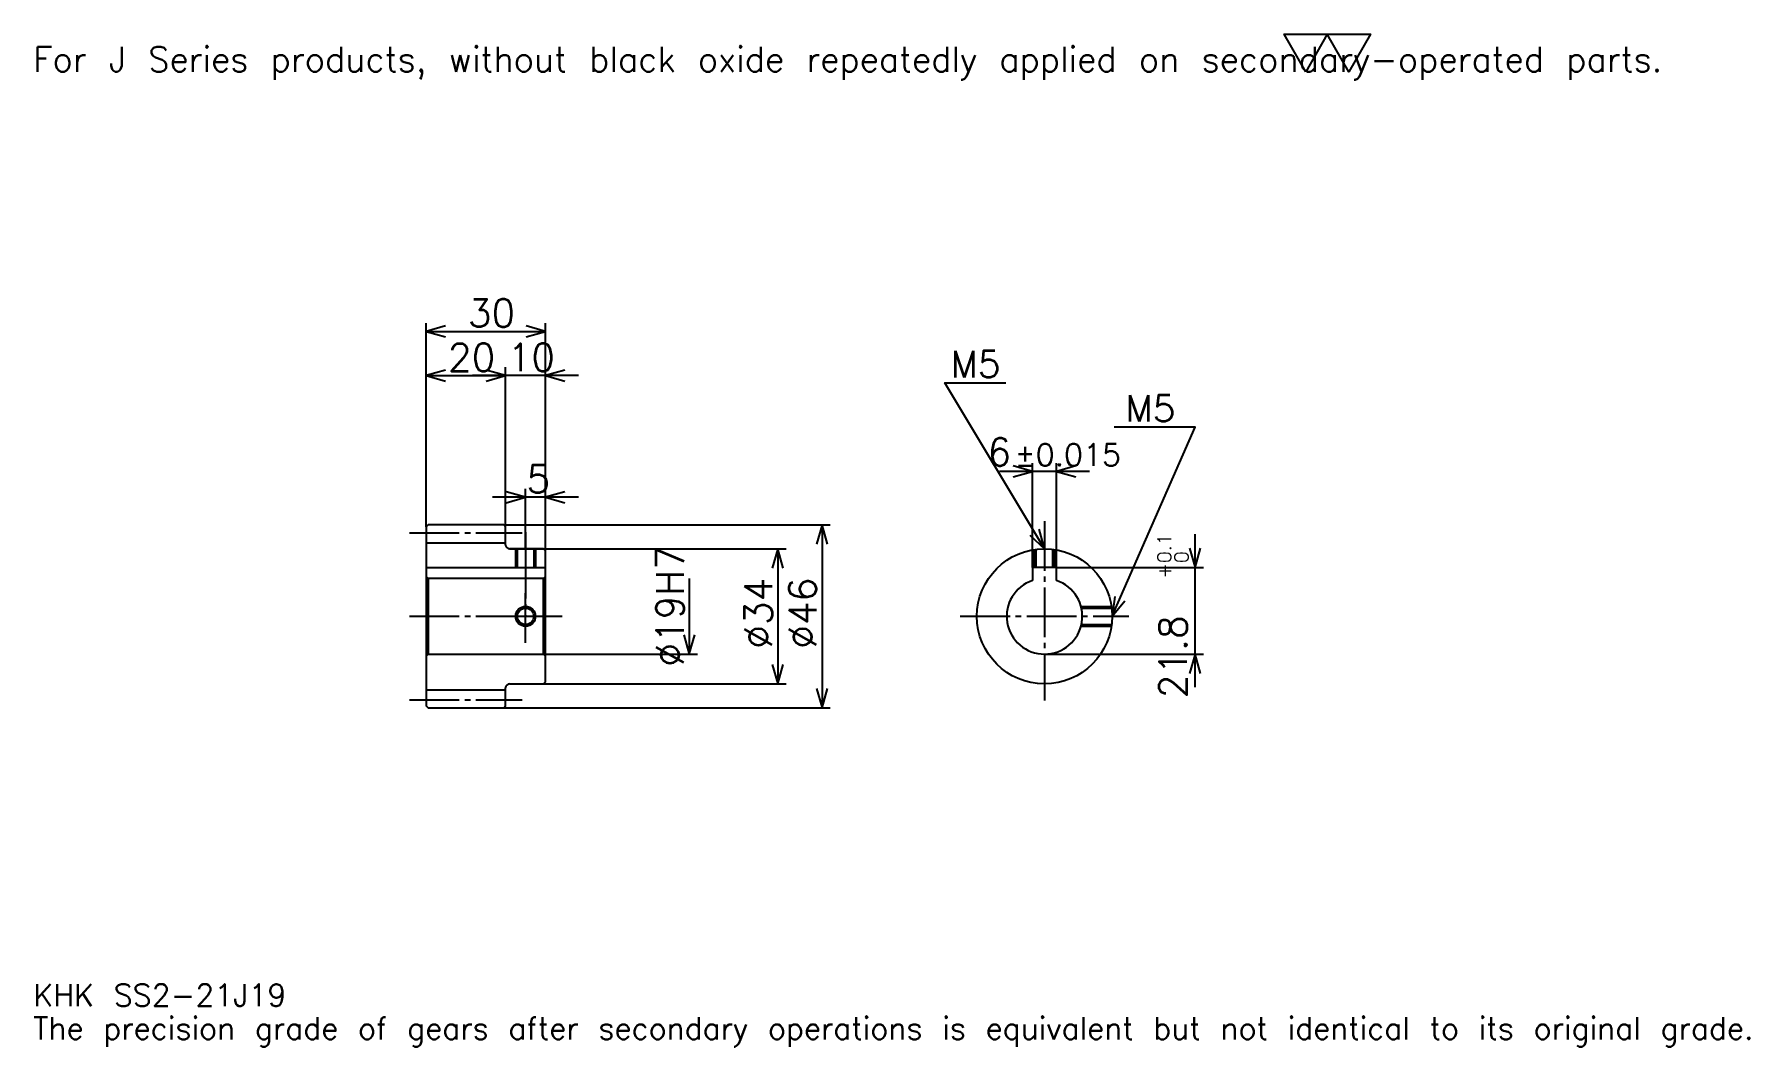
# Model space of a CAD drawing. Extents: x 14 to 446, y 5 to 260.
import ezdxf

# ---------------------------------------------------------------- set-up
doc = ezdxf.new("R2010")
doc.units = 0
doc.linetypes.add('DASHDOT', pattern=[16.695651, 12.521739, -1.391304, 1.391304, -1.391304])
doc.layers.get('0').update_dxf_attribs({"linetype": 'CONTINUOUS'})
doc.layers.add('DASHDOT', color=6, linetype='DASHDOT')
doc.styles.add('KANJI', font='TXT', dxfattribs={"bigfont": 'BIGFONT'})

msp = doc.modelspace()

# ---------------------------------------------------------------- linework, layer by layer
at = {"color": 5}
for p, q in [((112.695656, 136.391296), (112.695656, 187.17392)), ((142.695648, 136.391296), (142.695648, 187.17392)), ((112.695656, 185.086945), (142.695648, 185.086945)), ((112.695656, 173.956512), (132.695648, 173.956512)), ((151.043488, 173.956512), (124.347832, 173.956512)), ((132.695648, 136.391296), (132.695648, 176.043472)), ((265.217407, 125.691307), (265.217407, 151.956512)), ((271.217407, 125.691307), (271.217407, 151.956512)), ((279.565216, 149.869568), (256.869568, 149.869568)), ((151.043488, 143.347824), (129.347824, 143.347824)), ((137.695648, 136.391296), (137.695648, 145.434784)), ((112.695656, 135.891296), (112.695656, 136.391296)), ((132.195648, 136.391296), (142.695648, 136.391296)), ((132.695648, 135.891296), (132.695648, 136.391296)), ((137.695648, 130.391296), (137.695648, 136.391296)), ((137.695648, 130.391296), (137.695648, 136.391296)), ((142.695648, 136.391296), (214.347839, 136.391296)), ((142.695648, 129.891296), (142.695648, 136.391296)), ((212.260864, 136.391296), (212.260864, 90.391304)), ((306.086975, 95.54348), (306.086975, 134.039124)), ((133.695648, 130.391296), (142.695648, 130.391296)), ((142.695648, 130.391296), (203.217407, 130.391296)), ((201.130432, 130.391296), (201.130432, 96.391304)), ((271.217407, 125.691307), (308.17392, 125.691307)), ((178.869568, 122.891304), (178.869568, 103.891304)), ((142.695648, 103.891304), (180.956528, 103.891304)), ((268.217407, 103.891304), (308.17392, 103.891304)), ((133.695648, 96.391304), (142.695648, 96.391304)), ((142.695648, 96.391304), (203.217407, 96.391304)), ((132.195648, 90.391304), (142.695648, 90.391304)), ((142.695648, 90.391304), (214.347839, 90.391304))]:
    msp.add_line(p, q, dxfattribs=at)
at = {"color": 4}
for p, q in [((112.695656, 131.891296), (132.695648, 131.891296)), ((112.695656, 125.691307), (142.695648, 125.691307)), ((113.195656, 122.891304), (113.195656, 103.891304)), ((142.195648, 122.891304), (142.695648, 123.391304)), ((142.195648, 103.891304), (142.695648, 103.391304)), ((112.695656, 94.891304), (132.695648, 94.891304))]:
    msp.add_line(p, q, dxfattribs=at)
at = {"color": 7}
msp.add_lwpolyline([(333.913055, 250.434784), (328.486969, 259.839996), (350.191315, 259.839996), (344.765228, 250.434784), (339.339142, 259.839996), (333.913055, 250.434784)], dxfattribs=at)
at = {"color": 5}
for points in [[(117.565224, 186.478256), (112.695656, 185.086945), (117.565224, 183.695648)], [(137.826096, 183.695648), (142.695648, 185.086945), (137.826096, 186.478256)], [(117.565224, 175.347824), (112.695656, 173.956512), (117.565224, 172.565216)], [(127.826088, 172.565216), (132.695648, 173.956512), (127.826088, 175.347824)], [(127.826088, 172.565216), (132.695648, 173.956512), (127.826088, 175.347824)], [(147.565216, 175.347824), (142.695648, 173.956512), (147.565216, 172.565216)], [(268.217407, 130.391296), (243.17392, 172.130432), (258.478271, 172.130432)], [(285.217407, 113.391304), (306.086975, 161), (285.773926, 161)], [(260.347839, 148.478256), (265.217407, 149.869568), (260.347839, 151.260864)], [(276.086975, 151.260864), (271.217407, 149.869568), (276.086975, 148.478256)], [(132.826096, 141.956528), (137.695648, 143.347824), (132.826096, 144.739136)], [(147.565216, 144.739136), (142.695648, 143.347824), (147.565216, 141.956528)], [(213.652176, 131.521744), (212.260864, 136.391296), (210.869568, 131.521744)], [(264.518982, 133.851105), (268.217407, 130.391296), (266.90506, 135.282745)], [(202.521744, 125.521736), (201.130432, 130.391296), (199.739136, 125.521736)], [(304.695648, 130.560867), (306.086975, 125.691307), (307.478271, 130.560867)], [(285.898163, 118.409767), (285.217407, 113.391304), (288.446655, 117.29261)], [(177.478271, 108.760872), (178.869568, 103.891304), (180.260864, 108.760872)], [(307.478271, 99.021744), (306.086975, 103.891304), (304.695648, 99.021744)], [(199.739136, 101.260872), (201.130432, 96.391304), (202.521744, 101.260872)], [(210.869568, 95.260864), (212.260864, 90.391304), (213.652176, 95.260864)]]:
    msp.add_lwpolyline(points, dxfattribs=at)
at = {"color": 4}
for points in [[(132.695648, 131.391296), (132.695648, 135.891296), (132.195648, 136.391296), (113.195656, 136.391296), (112.695656, 135.891296), (112.695656, 103.391304)], [(133.695648, 96.391304), (142.195648, 96.391304), (142.695648, 96.891304), (142.695648, 129.891296), (142.195648, 130.391296), (133.695648, 130.391296)], [(135.195648, 130.391296), (135.195648, 125.691307)], [(135.630661, 130.391296), (135.630661, 125.691307)], [(139.760651, 130.391296), (139.760651, 125.691307)], [(140.195648, 130.391296), (140.195648, 125.691307)], [(265.717407, 125.691307), (265.717407, 130.206482)], [(266.152405, 125.691307), (266.152405, 130.265411)], [(270.28241, 125.691307), (270.28241, 130.265411)], [(270.717407, 125.691307), (270.717407, 130.206482)], [(271.217407, 122.405182), (271.217407, 125.691307), (265.217407, 125.691307), (265.217407, 122.405182)], [(112.695656, 103.391304), (113.195656, 103.891304), (142.195648, 103.891304), (142.195648, 122.891304), (113.195656, 122.891304), (112.695656, 123.391304)], [(277.382538, 115.891304), (285.032562, 115.891304)], [(277.490265, 115.456306), (285.091522, 115.456306)], [(277.382538, 110.891304), (285.032562, 110.891304)], [(277.490265, 111.326302), (285.091522, 111.326302)], [(112.695656, 103.391304), (112.695656, 90.891304), (113.195656, 90.391304), (132.195648, 90.391304), (132.695648, 90.891304), (132.695648, 95.391304)]]:
    msp.add_lwpolyline(points, dxfattribs=at)
for centre, radius in [((268.217407, 113.391304), 17), ((137.695648, 113.391304), 2.065)]:
    msp.add_circle(centre, radius, dxfattribs=at)
at = {"color": 7}
msp.add_circle((137.695648, 113.391304), 2.5, dxfattribs=at)
at = {"color": 4}
for centre, radius, start, end in [((133.695648, 131.391296), 1, 180, 270), ((268.217407, 113.391304), 9.5, 108.40848033, 71.59151967), ((133.695648, 95.391304), 1, 90, 180)]:
    msp.add_arc(centre, radius, start, end, dxfattribs=at)
at = {"layer": 'DASHDOT', "color": 7}
for p, q in [((108.521744, 134.391296), (136.869568, 134.391296)), ((268.217407, 137.347824), (268.217407, 92.217392)), ((137.695648, 130.391296), (137.695648, 113.391304)), ((108.521744, 113.391304), (146.869568, 113.391304)), ((247.043488, 113.391304), (289.391296, 113.391304)), ((108.521744, 92.391304), (136.869568, 92.391304))]:
    msp.add_line(p, q, dxfattribs=at)
for points in [[(137.695648, 134.565216), (137.695648, 121.517395)], [(137.695648, 106.717392), (137.695648, 120.065216)], [(131.021744, 113.391304), (144.369568, 113.391304)]]:
    msp.add_lwpolyline(points, dxfattribs=at)

# ---------------------------------------------------------------- texts
at = {"color": 7, "style": 'KANJI'}
for s, height, p in [('For J Series products, without black oxide repeatedly applied on secondary-operated parts.', 6.26087, (13.913043, 250.434784)), ('30', 6.956522, (123.17392, 186.199997)), ('20', 6.956522, (118.17392, 175.069565)), ('10', 6.956522, (133.17392, 175.069565)), ('M5', 6.678261, (244.565216, 173.521744)), ('M5', 6.678261, (288.556519, 162.391296)), ('6', 6.956522, (253.857758, 151.260864)), ('%%p0.015', 5.565217, (260.743866, 151.260864)), ('5', 6.956522, (137.934784, 144.460876)), ('KHK SS2-21J19', 5.565217, (13.913043, 15.304348)), ('The precision grade of gears after secondary operations is equivalent but not identical to its original grade.', 5.565217, (13.913043, 6.956522))]:
    msp.add_text(s, height=height, dxfattribs=at).set_placement(p)
for s, height, p in [('%%c19H7', 6.956522, (177.478271, 100.695648)), ('0.1', 3.478261, (300.10437, 126.781998)), ('+', 3.478261, (300.10437, 122.886345)), ('0', 3.478261, (304.417389, 126.781998)), ('%%c34', 6.956522, (199.739136, 105.217392)), ('%%c46', 6.956522, (210.869568, 105.217392)), ('21.8', 6.956522, (304, 92.775772))]:
    msp.add_text(s, height=height, rotation=90, dxfattribs=at).set_placement(p)

doc.saveas('drawing.dxf')
